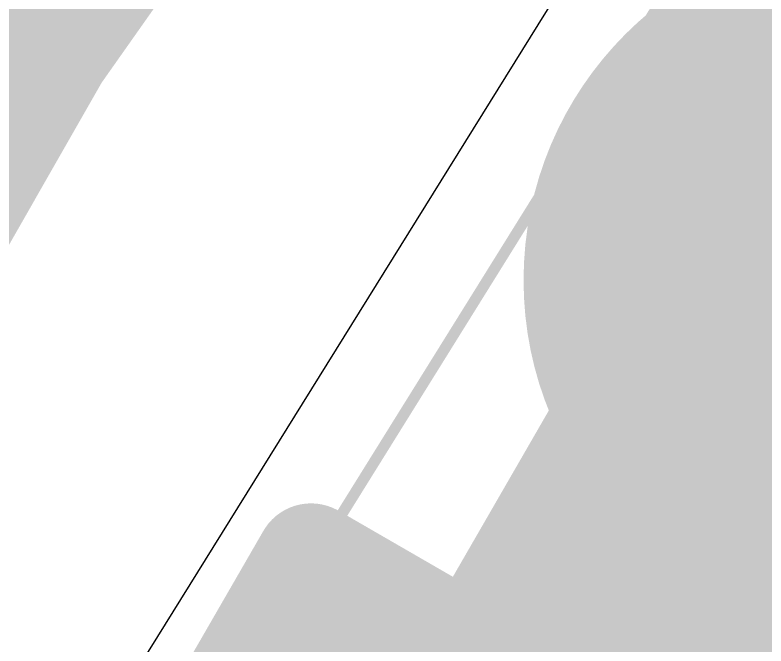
# Model space of a CAD drawing. Header units: inches. Extents: x -7 to 348, y -14 to 159.
# Drawn here: x 17.584 to 18.451, y 30.432 to 31.16 of the extents above; entities that cross this region are included whole.
import ezdxf

# ---------------------------------------------------------------- set-up
doc = ezdxf.new("R2010")
doc.units = ezdxf.units.IN
for name, color, linetype in [('Bottom Layer', 5, 'Continuous'), ('Bottom Solder', 6, 'Continuous'), ('Dimension', 6, 'Continuous'), ('Drill Drawing', 1, 'Continuous'), ('Fabrication', 76, 'Continuous'), ('Top Layer', 1, 'Continuous'), ('Top Overlay', 2, 'Continuous'), ('Top Solder', 216, 'Continuous'), ('Via Holes', 16, 'Continuous')]:
    doc.layers.add(name, color=color, linetype=linetype)

msp = doc.modelspace()

# ---------------------------------------------------------------- hatches: boundary and pattern name
at = {"layer": 'Bottom Layer'}
h = msp.add_hatch(color=5, dxfattribs=at)
edge = h.paths.add_edge_path()
edge.add_arc((18.57308, 30.85413), 0.3, 0, 360)
at = {"layer": 'Bottom Solder'}
h = msp.add_hatch(color=6, dxfattribs=at)
edge = h.paths.add_edge_path()
edge.add_arc((18.57308, 30.85413), 0.4016, 0, 360)
at = {"layer": 'Top Layer'}
h = msp.add_hatch(color=1, dxfattribs=at)
edge = h.paths.add_edge_path()
edge.add_arc((18.57308, 30.85413), 0.3, 0, 360)
at = {"layer": 'Top Solder'}
msp.add_hatch(color=216, dxfattribs=at).paths.add_polyline_path([(17.93673, 30.49363), (18.59058, 30.11613), (18.30198, 29.61626), (17.64813, 29.99376)])
at = {"layer": 'Via Holes'}
h = msp.add_hatch(color=7, dxfattribs=at)
edge = h.paths.add_edge_path()
edge.add_arc((18.57308, 30.85413), 0.15, 0, 360)

# ---------------------------------------------------------------- linework, layer by layer
at = {"layer": 'Dimension', "const_width": 0.254}
for points in [[(58.31, 19.467, 1), (13.31, 19.467, 1)], [(54.56034, 19.46693, 1), (17.06033, 19.46693, 1)]]:
    msp.add_lwpolyline(points, format="xyb", close=True, dxfattribs=at)
at = {"layer": 'Drill Drawing', "const_width": 0.0508}
for points in [[(18.31908, 31.10813), (18.82708, 31.10813)], [(18.31908, 31.10813), (18.57308, 30.60013)]]:
    msp.add_lwpolyline(points, dxfattribs=at)
at = {"layer": 'Drill Drawing', "const_width": 0.0254}
msp.add_lwpolyline([(18.30638, 31.10813, 1), (18.33178, 31.10813, 1)], format="xyb", close=True, dxfattribs=at)
msp.add_lwpolyline([(18.30638, 31.10813, 1), (18.33178, 31.10813, 1)], format="xyb", close=True, dxfattribs=at)
at = {"layer": 'Fabrication', "const_width": 0.0127}
for points in [[(53.19355, 31.33267, -1.1671), (15.67509, 13.58703)], [(53.19355, 31.33267, -1.1671), (15.67509, 13.58703)], [(53.19355, 31.33267, -1.1671), (15.67509, 13.58703)], [(53.19355, 31.33267, -1.1671), (15.67509, 13.58703)], [(15.67533, 25.51295, -0.076993), (18.42319, 31.32543)], [(15.67533, 25.51295, -0.076993), (18.42319, 31.32543)], [(15.67533, 25.51295, -0.076993), (18.42319, 31.32543)], [(15.67533, 25.51295, -0.076993), (18.42319, 31.32543)], [(54.51115, 31.13829, -1.205705), (14.17745, 15.54998)], [(54.51115, 31.13829, -1.205705), (14.17745, 15.54998)]]:
    msp.add_lwpolyline(points, format="xyb", dxfattribs=at)
at = {"layer": 'Top Layer'}
msp.add_line((17.59824, 30.19999), (18.26549, 31.27301), dxfattribs=at)
at = {"layer": 'Top Layer', "const_width": 2.032}
msp.add_lwpolyline([(14.24462, 13.13485, -0.267603), (19.4524, 34.99795)], format="xyb", dxfattribs=at)
at = {"layer": 'Top Layer', "const_width": 0.508}
msp.add_lwpolyline([(18.17015, 30.14293), (18.5501, 30.80105)], dxfattribs=at)
at = {"layer": 'Top Layer', "const_width": 0.254}
msp.add_lwpolyline([(18.4231, 30.80105, 1), (18.6771, 30.80105, 1)], format="xyb", close=True, dxfattribs=at)
at = {"layer": 'Top Overlay', "const_width": 0.127}
for points in [[(17.67215, 30.09317), (17.92615, 30.53311)], [(17.92615, 30.53311), (18.63006, 30.12671)]]:
    msp.add_lwpolyline(points, dxfattribs=at)
at = {"layer": 'Top Overlay', "const_width": 0.0635}
msp.add_lwpolyline([(17.8944, 30.53311, 1), (17.9579, 30.53311, 1)], format="xyb", close=True, dxfattribs=at)
msp.add_lwpolyline([(17.8944, 30.53311, 1), (17.9579, 30.53311, 1)], format="xyb", close=True, dxfattribs=at)

doc.saveas('drawing.dxf')
